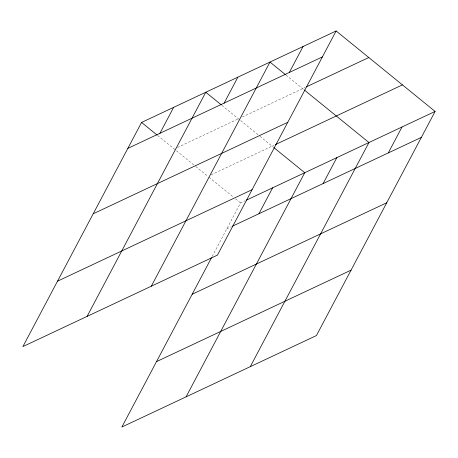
<?xml version="1.0" encoding="UTF-8"?>
<svg xmlns="http://www.w3.org/2000/svg" width="458" height="458" viewBox="0 0 458 458"><rect width="100%" height="100%" fill="white"/><g stroke="black" fill="none" stroke-linecap="round" stroke-linejoin="round"><path stroke-width="0.34" stroke-dasharray="2.29 1.72" d="M212.157 256.509L240.542 202.894L245.036 200.781M177.441 147.482L238.435 118.805M242.288 116.996L305.183 87.426M211.092 174.836L274.01 145.255M226.807 228.84L231.301 226.721M286.032 75.123L303.746 89.522M221.827 105.306L240.089 120.151M240.645 120.597L259.4 135.849M259.949 136.295L273.191 147.064M157.626 135.488L175.889 150.333M176.439 150.785L195.194 166.031M195.743 166.477L207.88 176.347M208.991 177.246L233.345 197.043M235.561 198.846L240.542 202.894"/><path stroke-width="0.69" d="M336.126 30.972L141.574 122.441L22.9 346.569L217.458 255.106L336.126 30.972L435.1 111.431L316.426 335.559L121.874 427.028L211.493 257.762M159.939 133.289L173.674 107.349M87.106 316.386L205.774 92.253L221.277 104.853M224.139 103.107L237.879 77.162M151.306 286.204L269.98 62.07L285.477 74.671M289.319 72.461L303.053 46.521M258.907 213.743L272.647 187.803M186.074 396.846L304.747 172.712L273.747 147.51M323.113 183.561L336.848 157.621M250.28 366.658L368.953 142.53L304.295 89.968M388.292 152.92L402.027 126.981M127.834 148.381L322.392 56.912M306.454 86.825L368.787 57.525M93.209 213.783L287.761 122.315M275.298 144.654L402.439 84.879M57.531 281.166L252.083 189.704M246.324 200.18L435.1 111.431M232.584 226.12L421.366 137.371M192.177 294.242L386.735 202.774M156.499 361.625L351.057 270.157M141.574 122.441L157.071 135.041"/></g></svg>
